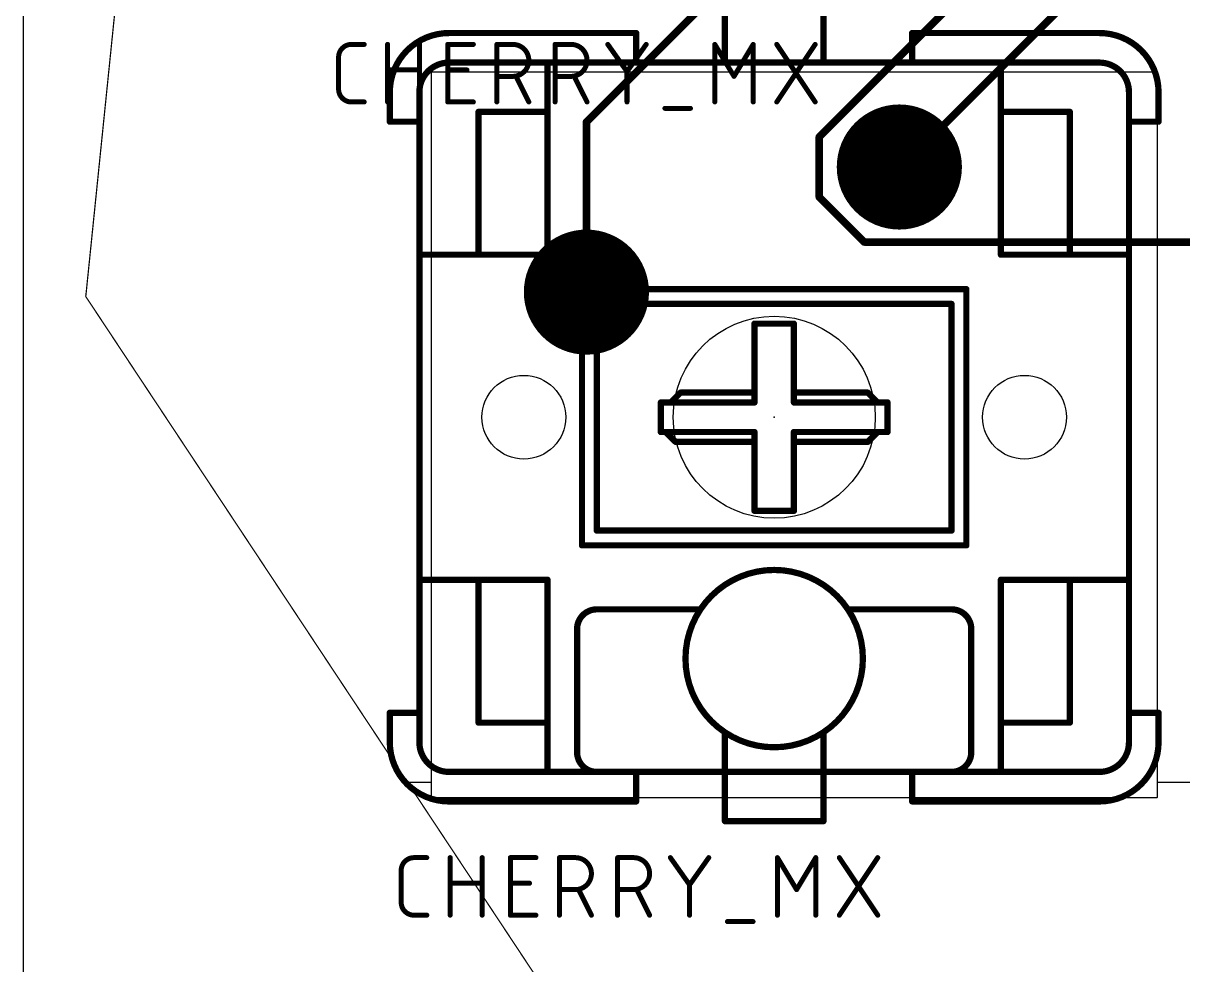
# Model space of a CAD drawing. Extents: x 8 to 150, y -13 to 106.
# Drawn here: x 7.62 to 31.15, y 40.95 to 60.07 of the extents above; entities that cross this region are included whole.
import ezdxf

# ---------------------------------------------------------------- set-up
doc = ezdxf.new("R2010")
doc.units = 0
for name, color, linetype in [('1', 22, 'CONTINUOUS'), ('16', 175, 'CONTINUOUS'), ('17', 82, 'CONTINUOUS'), ('20', 30, 'CONTINUOUS'), ('21', 253, 'CONTINUOUS'), ('23', 7, 'CONTINUOUS'), ('25', 253, 'CONTINUOUS'), ('49', 253, 'CONTINUOUS'), ('51', 253, 'CONTINUOUS')]:
    doc.layers.add(name, color=color, linetype=linetype)

# ---------------------------------------------------------------- blocks, each defined once
blk = doc.blocks.new('ROUNDP')
at = {"const_width": 0.5}
blk.add_lwpolyline([(0, -0.25, 1), (0, 0.25, 1), (0, -0.25)], format="xyb", dxfattribs=at)

msp = doc.modelspace()

# ---------------------------------------------------------------- linework, layer by layer
at = {"layer": '1', "const_width": 0.1524}
for points in [[(28.6512, 67.6656), (19.05, 58.0644)], [(19.05, 58.0644), (19.05, 54.61)]]:
    msp.add_lwpolyline(points, dxfattribs=at)
at = {"layer": '1', "const_width": 0.0762}
for points in [[(19.0881, 58.0644, 1), (19.0119, 58.0644)], [(19.0231, 58.0913, 1), (19.0769, 58.0375)], [(19.0119, 54.61, 1), (19.0881, 54.61)]]:
    msp.add_lwpolyline(points, format="xyb", dxfattribs=at)
at = {"layer": '16', "const_width": 0.1524}
for points in [[(23.7744, 57.7596), (29.1084, 63.0936)], [(25.4508, 57.15), (30.3276, 62.0268)], [(23.7744, 56.5404), (23.7744, 57.7596)], [(25.4508, 57.15), (25.4, 57.15)], [(24.6888, 55.626), (23.7744, 56.5404)], [(41.148, 55.626), (24.6888, 55.626)]]:
    msp.add_lwpolyline(points, dxfattribs=at)
at = {"layer": '16', "const_width": 0.0762}
for points in [[(23.8125, 57.7596, 1), (23.7363, 57.7596)], [(23.7475, 57.7865, 1), (23.8013, 57.7327)], [(25.4, 57.1881, 1), (25.4, 57.1119)], [(25.4239, 57.1769, 1), (25.4777, 57.1231)], [(25.4508, 57.1119, 1), (25.4508, 57.1881)], [(23.7363, 56.5404, 1), (23.8125, 56.5404)], [(23.8013, 56.5673, 1), (23.7475, 56.5135)], [(24.6888, 55.6641, 1), (24.6888, 55.5879)], [(24.6619, 55.5991, 1), (24.7157, 55.6529)]]:
    msp.add_lwpolyline(points, format="xyb", dxfattribs=at)
at = {"layer": '20', "const_width": 0.025}
for points in [[(8.89, 54.5206), (11.1709, 76.8708)], [(8.89, 54.5206), (46.4896, -2.286)]]:
    msp.add_lwpolyline(points, dxfattribs=at)
at = {"layer": '20', "const_width": 0.0125}
for points in [[(8.8952, 54.524, 1), (8.8848, 54.5171)], [(8.8838, 54.5212, 1), (8.8962, 54.5199)]]:
    msp.add_lwpolyline(points, format="xyb", dxfattribs=at)
at = {"layer": '20'}
for centre, radius in [((22.86, 52.07), 2.05), ((17.78, 52.07), 0.85), ((27.94, 52.07), 0.85)]:
    msp.add_circle(centre, radius, dxfattribs=at)
at = {"layer": '21', "const_width": 0.127}
for points in [[(21.86, 60.27), (21.86, 59.27)], [(23.86, 60.27), (23.86, 59.27)], [(16.26, 59.87), (20.06, 59.87)], [(20.06, 59.87), (20.06, 59.27)], [(25.66, 59.87), (29.46, 59.87)], [(25.66, 59.87), (25.66, 59.27)], [(16.26, 59.27), (20.06, 59.27)], [(20.06, 59.27), (21.86, 59.27)], [(21.86, 59.27), (23.86, 59.27)], [(23.86, 59.27), (25.66, 59.27)], [(25.66, 59.27), (29.46, 59.27)], [(15.06, 58.07), (15.06, 58.67)], [(15.66, 58.07), (15.66, 58.67)], [(30.06, 58.67), (30.06, 58.07)], [(30.66, 58.67), (30.66, 58.07)], [(15.66, 58.07), (15.06, 58.07)], [(15.66, 46.07), (15.66, 58.07)], [(30.06, 58.07), (30.06, 46.07)], [(30.06, 58.07), (30.66, 58.07)], [(15.06, 45.47), (15.06, 46.07)], [(15.66, 46.07), (15.06, 46.07)], [(15.66, 45.47), (15.66, 46.07)], [(30.06, 46.07), (30.06, 45.47)], [(30.06, 46.07), (30.66, 46.07)], [(30.66, 46.07), (30.66, 45.47)], [(20.06, 44.87), (16.26, 44.87)], [(21.86, 44.87), (20.06, 44.87)], [(20.06, 44.87), (20.06, 44.27)], [(23.86, 44.87), (21.86, 44.87)], [(21.86, 44.87), (21.86, 43.87)], [(25.66, 44.87), (23.86, 44.87)], [(23.86, 44.87), (23.86, 43.87)], [(29.46, 44.87), (25.66, 44.87)], [(25.66, 44.87), (25.66, 44.27)], [(20.06, 44.27), (16.26, 44.27)], [(29.46, 44.27), (25.66, 44.27)], [(23.86, 43.87), (21.86, 43.87)]]:
    msp.add_lwpolyline(points, dxfattribs=at)
at = {"layer": '21'}
for points, const_width in [([(16.26, 59.87, 0.4142), (15.06, 58.67)], 0.127), ([(16.26, 59.9018, 1), (16.26, 59.8383)], 0.0635), ([(16.26, 59.8383, 1), (16.26, 59.9018)], 0.0635), ([(20.0918, 59.87, 1), (20.0283, 59.87)], 0.0635), ([(20.06, 59.8383, 1), (20.06, 59.9018)], 0.0635), ([(25.66, 59.9018, 1), (25.66, 59.8383)], 0.0635), ([(25.6917, 59.87, 1), (25.6283, 59.87)], 0.0635), ([(29.46, 59.9018, 1), (29.46, 59.8383)], 0.0635), ([(30.66, 58.67, 0.4142), (29.46, 59.87)], 0.127), ([(29.46, 59.8383, 1), (29.46, 59.9018)], 0.0635), ([(16.26, 59.27, 0.4142), (15.66, 58.67)], 0.127), ([(16.26, 59.3018, 1), (16.26, 59.2383)], 0.0635), ([(16.26, 59.2383, 1), (16.26, 59.3018)], 0.0635), ([(20.06, 59.3018, 1), (20.06, 59.2383)], 0.0635), ([(20.0283, 59.27, 1), (20.0918, 59.27)], 0.0635), ([(20.06, 59.2383, 1), (20.06, 59.3018)], 0.0635), ([(21.86, 59.3018, 1), (21.86, 59.2383)], 0.0635), ([(21.8283, 59.27, 1), (21.8917, 59.27)], 0.0635), ([(21.86, 59.2383, 1), (21.86, 59.3018)], 0.0635), ([(23.86, 59.3018, 1), (23.86, 59.2383)], 0.0635), ([(23.8283, 59.27, 1), (23.8917, 59.27)], 0.0635), ([(23.86, 59.2383, 1), (23.86, 59.3018)], 0.0635), ([(25.66, 59.3018, 1), (25.66, 59.2383)], 0.0635), ([(25.6283, 59.27, 1), (25.6917, 59.27)], 0.0635), ([(25.66, 59.2383, 1), (25.66, 59.3018)], 0.0635), ([(29.46, 59.3018, 1), (29.46, 59.2383)], 0.0635), ([(30.06, 58.67, 0.4142), (29.46, 59.27)], 0.127), ([(29.46, 59.2383, 1), (29.46, 59.3018)], 0.0635), ([(15.0918, 58.67, 1), (15.0282, 58.67)], 0.0635), ([(15.0282, 58.67, 1), (15.0918, 58.67)], 0.0635), ([(15.6918, 58.67, 1), (15.6282, 58.67)], 0.0635), ([(15.6282, 58.67, 1), (15.6918, 58.67)], 0.0635), ([(30.0918, 58.67, 1), (30.0283, 58.67)], 0.0635), ([(30.0283, 58.67, 1), (30.0918, 58.67)], 0.0635), ([(30.6917, 58.67, 1), (30.6283, 58.67)], 0.0635), ([(30.6283, 58.67, 1), (30.6917, 58.67)], 0.0635), ([(15.06, 58.1018, 1), (15.06, 58.0382)], 0.0635), ([(15.6918, 58.07, 1), (15.6282, 58.07)], 0.0635), ([(15.66, 58.0382, 1), (15.66, 58.1018)], 0.0635), ([(30.06, 58.1018, 1), (30.06, 58.0382)], 0.0635), ([(30.0918, 58.07, 1), (30.0283, 58.07)], 0.0635), ([(30.66, 58.0382, 1), (30.66, 58.1018)], 0.0635), ([(15.0282, 58.07, 1), (15.0918, 58.07)], 0.0635), ([(15.6282, 58.07, 1), (15.6918, 58.07)], 0.0635), ([(30.0283, 58.07, 1), (30.0918, 58.07)], 0.0635), ([(30.6283, 58.07, 1), (30.6917, 58.07)], 0.0635), ([(15.0918, 46.07, 1), (15.0282, 46.07)], 0.0635), ([(15.06, 46.1018, 1), (15.06, 46.0382)], 0.0635), ([(15.6918, 46.07, 1), (15.6282, 46.07)], 0.0635), ([(15.66, 46.0382, 1), (15.66, 46.1018)], 0.0635), ([(30.06, 46.1018, 1), (30.06, 46.0382)], 0.0635), ([(30.0918, 46.07, 1), (30.0283, 46.07)], 0.0635), ([(30.6917, 46.07, 1), (30.6283, 46.07)], 0.0635), ([(30.66, 46.0382, 1), (30.66, 46.1018)], 0.0635), ([(15.6282, 46.07, 1), (15.6918, 46.07)], 0.0635), ([(30.0283, 46.07, 1), (30.0918, 46.07)], 0.0635), ([(15.0918, 45.47, 1), (15.0282, 45.47)], 0.0635), ([(15.0282, 45.47, 1), (15.0918, 45.47)], 0.0635), ([(15.06, 45.47, 0.4142), (16.26, 44.27)], 0.127), ([(15.6918, 45.47, 1), (15.6282, 45.47)], 0.0635), ([(15.6282, 45.47, 1), (15.6918, 45.47)], 0.0635), ([(15.66, 45.47, 0.4142), (16.26, 44.87)], 0.127), ([(29.46, 44.27, 0.4142), (30.66, 45.47)], 0.127), ([(29.46, 44.87, 0.4142), (30.06, 45.47)], 0.127), ([(30.0918, 45.47, 1), (30.0283, 45.47)], 0.0635), ([(30.0283, 45.47, 1), (30.0918, 45.47)], 0.0635), ([(30.6917, 45.47, 1), (30.6283, 45.47)], 0.0635), ([(30.6283, 45.47, 1), (30.6917, 45.47)], 0.0635), ([(16.26, 44.9018, 1), (16.26, 44.8383)], 0.0635), ([(16.26, 44.8383, 1), (16.26, 44.9018)], 0.0635), ([(20.06, 44.9018, 1), (20.06, 44.8383)], 0.0635), ([(20.0918, 44.87, 1), (20.0283, 44.87)], 0.0635), ([(20.06, 44.8383, 1), (20.06, 44.9018)], 0.0635), ([(21.86, 44.9018, 1), (21.86, 44.8383)], 0.0635), ([(21.8917, 44.87, 1), (21.8283, 44.87)], 0.0635), ([(21.86, 44.8383, 1), (21.86, 44.9018)], 0.0635), ([(23.86, 44.9018, 1), (23.86, 44.8383)], 0.0635), ([(23.8917, 44.87, 1), (23.8283, 44.87)], 0.0635), ([(23.86, 44.8383, 1), (23.86, 44.9018)], 0.0635), ([(25.66, 44.9018, 1), (25.66, 44.8383)], 0.0635), ([(25.6917, 44.87, 1), (25.6283, 44.87)], 0.0635), ([(25.66, 44.8383, 1), (25.66, 44.9018)], 0.0635), ([(29.46, 44.9018, 1), (29.46, 44.8383)], 0.0635), ([(29.46, 44.8383, 1), (29.46, 44.9018)], 0.0635), ([(16.26, 44.3018, 1), (16.26, 44.2383)], 0.0635), ([(16.26, 44.2383, 1), (16.26, 44.3018)], 0.0635), ([(20.0283, 44.27, 1), (20.0918, 44.27)], 0.0635), ([(20.06, 44.2383, 1), (20.06, 44.3018)], 0.0635), ([(25.66, 44.3018, 1), (25.66, 44.2383)], 0.0635), ([(25.6283, 44.27, 1), (25.6917, 44.27)], 0.0635), ([(29.46, 44.3018, 1), (29.46, 44.2383)], 0.0635), ([(29.46, 44.2383, 1), (29.46, 44.3018)], 0.0635), ([(21.86, 43.9018, 1), (21.86, 43.8383)], 0.0635), ([(21.8283, 43.87, 1), (21.8917, 43.87)], 0.0635), ([(23.8283, 43.87, 1), (23.8917, 43.87)], 0.0635), ([(23.86, 43.8383, 1), (23.86, 43.9018)], 0.0635)]:
    msp.add_lwpolyline(points, format="xyb", dxfattribs=dict(at, const_width=const_width))
at = {"layer": '23'}
msp.add_point((22.86, 52.07), dxfattribs=at)
at = {"layer": '25'}
for points, const_width in [([(14.2804, 59.6392, 0.4142), (14.0208, 59.3796)], 0.1016), ([(14.2804, 59.6646, 1), (14.2804, 59.6138)], 0.0508), ([(14.2804, 59.6138, 1), (14.2804, 59.6646)], 0.0508), ([(14.5401, 59.6138, 1), (14.5401, 59.6646)], 0.0508), ([(15.0401, 59.6392, 1), (14.9893, 59.6392)], 0.0508), ([(15.6892, 59.6392, 1), (15.6384, 59.6392)], 0.0508), ([(16.2616, 59.6392, 1), (16.2108, 59.6392)], 0.0508), ([(16.2362, 59.6646, 1), (16.2362, 59.6138)], 0.0508), ([(16.7555, 59.6138, 1), (16.7555, 59.6646)], 0.0508), ([(17.2573, 59.6392, 1), (17.2065, 59.6392)], 0.0508), ([(17.2319, 59.6646, 1), (17.2319, 59.6138)], 0.0508), ([(17.5564, 58.9901, 1), (17.5564, 59.6392)], 0.1016), ([(17.5564, 59.6646, 1), (17.5564, 59.6138)], 0.0508), ([(17.5564, 59.6138, 1), (17.5564, 59.6646)], 0.0508), ([(18.4384, 59.6392, 1), (18.3876, 59.6392)], 0.0508), ([(18.413, 59.6646, 1), (18.413, 59.6138)], 0.0508), ([(18.7375, 58.9901, 1), (18.7375, 59.6392)], 0.1016), ([(18.7375, 59.6646, 1), (18.7375, 59.6138)], 0.0508), ([(18.7375, 59.6138, 1), (18.7375, 59.6646)], 0.0508), ([(19.5045, 59.6538, 1), (19.4629, 59.6246)], 0.0508), ([(20.2834, 59.6246, 1), (20.2419, 59.6538)], 0.0508), ([(21.6808, 59.6392, 1), (21.63, 59.6392)], 0.0508), ([(21.6772, 59.6523, 1), (21.6336, 59.6261)], 0.0508), ([(22.4597, 59.6392, 1), (22.4089, 59.6392)], 0.0508), ([(22.4561, 59.6261, 1), (22.4126, 59.6523)], 0.0508), ([(22.9338, 59.6533, 1), (22.8916, 59.6251)], 0.0508), ([(23.7128, 59.6251, 1), (23.6705, 59.6533)], 0.0508), ([(14.0462, 59.3796, 1), (13.9954, 59.3796)], 0.0508), ([(13.9954, 59.3796, 1), (14.0462, 59.3796)], 0.0508), ([(15.0147, 59.1453, 1), (15.0147, 59.0945)], 0.0508), ([(15.6638, 59.0945, 1), (15.6638, 59.1453)], 0.0508), ([(16.2362, 59.1453, 1), (16.2362, 59.0945)], 0.0508), ([(16.6256, 59.0945, 1), (16.6256, 59.1453)], 0.0508), ([(19.8524, 59.1021, 1), (19.8939, 59.0728)], 0.0508), ([(19.8986, 59.0875, 1), (19.8478, 59.0875)], 0.0508), ([(19.8524, 59.0728, 1), (19.8939, 59.1021)], 0.0508), ([(17.2319, 59.0155, 1), (17.2319, 58.9647)], 0.0508), ([(17.5564, 59.0155, 1), (17.5564, 58.9647)], 0.0508), ([(17.5564, 58.9647, 1), (17.5564, 59.0155)], 0.0508), ([(17.6441, 59.0014, 1), (17.5986, 58.9787)], 0.0508), ([(18.413, 59.0155, 1), (18.413, 58.9647)], 0.0508), ([(18.7375, 59.0155, 1), (18.7375, 58.9647)], 0.0508), ([(18.7375, 58.9647, 1), (18.7375, 59.0155)], 0.0508), ([(18.8252, 59.0014, 1), (18.7797, 58.9787)], 0.0508), ([(22.0231, 59.0032, 1), (22.0666, 58.977)], 0.0508), ([(22.0231, 58.977, 1), (22.0666, 59.0032)], 0.0508), ([(14.0208, 58.7304, 0.4142), (14.2804, 58.4708)], 0.1016), ([(14.0462, 58.7304, 1), (13.9954, 58.7304)], 0.0508), ([(13.9954, 58.7304, 1), (14.0462, 58.7304)], 0.0508), ([(14.2804, 58.4962, 1), (14.2804, 58.4454)], 0.0508), ([(14.2804, 58.4454, 1), (14.2804, 58.4962)], 0.0508), ([(14.5401, 58.4454, 1), (14.5401, 58.4962)], 0.0508), ([(14.9893, 58.4708, 1), (15.0401, 58.4708)], 0.0508), ([(15.6384, 58.4708, 1), (15.6892, 58.4708)], 0.0508), ([(16.2362, 58.4962, 1), (16.2362, 58.4454)], 0.0508), ([(16.2108, 58.4708, 1), (16.2616, 58.4708)], 0.0508), ([(16.7555, 58.4454, 1), (16.7555, 58.4962)], 0.0508), ([(17.2065, 58.4708, 1), (17.2573, 58.4708)], 0.0508), ([(17.8583, 58.4594, 1), (17.9037, 58.4822)], 0.0508), ([(18.3876, 58.4708, 1), (18.4384, 58.4708)], 0.0508), ([(19.0394, 58.4594, 1), (19.0848, 58.4822)], 0.0508), ([(19.8478, 58.4708, 1), (19.8986, 58.4708)], 0.0508), ([(20.6422, 58.3664, 1), (20.6422, 58.3156)], 0.0508), ([(21.1615, 58.3156, 1), (21.1615, 58.3664)], 0.0508), ([(21.63, 58.4708, 1), (21.6808, 58.4708)], 0.0508), ([(22.4089, 58.4708, 1), (22.4597, 58.4708)], 0.0508), ([(22.8916, 58.4849, 1), (22.9338, 58.4567)], 0.0508), ([(23.6705, 58.4567, 1), (23.7128, 58.4849)], 0.0508), ([(15.5504, 43.1292, 0.4142), (15.2908, 42.8696)], 0.1016), ([(15.5504, 43.1546, 1), (15.5504, 43.1038)], 0.0508), ([(15.5504, 43.1038, 1), (15.5504, 43.1546)], 0.0508), ([(15.8101, 43.1038, 1), (15.8101, 43.1546)], 0.0508), ([(16.3101, 43.1292, 1), (16.2593, 43.1292)], 0.0508), ([(16.9592, 43.1292, 1), (16.9084, 43.1292)], 0.0508), ([(17.5316, 43.1292, 1), (17.4808, 43.1292)], 0.0508), ([(17.5062, 43.1546, 1), (17.5062, 43.1038)], 0.0508), ([(18.0255, 43.1038, 1), (18.0255, 43.1546)], 0.0508), ([(18.5273, 43.1292, 1), (18.4765, 43.1292)], 0.0508), ([(18.5019, 43.1546, 1), (18.5019, 43.1038)], 0.0508), ([(18.8264, 42.4801, 1), (18.8264, 43.1292)], 0.1016), ([(18.8264, 43.1546, 1), (18.8264, 43.1038)], 0.0508), ([(18.8264, 43.1038, 1), (18.8264, 43.1546)], 0.0508), ([(19.7084, 43.1292, 1), (19.6576, 43.1292)], 0.0508), ([(19.683, 43.1546, 1), (19.683, 43.1038)], 0.0508), ([(20.0075, 42.4801, 1), (20.0075, 43.1292)], 0.1016), ([(20.0075, 43.1546, 1), (20.0075, 43.1038)], 0.0508), ([(20.0075, 43.1038, 1), (20.0075, 43.1546)], 0.0508), ([(20.7745, 43.1438, 1), (20.7329, 43.1146)], 0.0508), ([(21.5534, 43.1146, 1), (21.5119, 43.1438)], 0.0508), ([(22.9508, 43.1292, 1), (22.9, 43.1292)], 0.0508), ([(22.9472, 43.1423, 1), (22.9036, 43.1161)], 0.0508), ([(23.7297, 43.1292, 1), (23.6789, 43.1292)], 0.0508), ([(23.7261, 43.1161, 1), (23.6826, 43.1423)], 0.0508), ([(24.2038, 43.1433, 1), (24.1616, 43.1151)], 0.0508), ([(24.9828, 43.1151, 1), (24.9405, 43.1433)], 0.0508), ([(15.3162, 42.8696, 1), (15.2654, 42.8696)], 0.0508), ([(15.2654, 42.8696, 1), (15.3162, 42.8696)], 0.0508), ([(16.2847, 42.6353, 1), (16.2847, 42.5845)], 0.0508), ([(16.9338, 42.5845, 1), (16.9338, 42.6353)], 0.0508), ([(17.5062, 42.6353, 1), (17.5062, 42.5845)], 0.0508), ([(17.8956, 42.5845, 1), (17.8956, 42.6353)], 0.0508), ([(21.1224, 42.5921, 1), (21.1639, 42.5628)], 0.0508), ([(21.1686, 42.5775, 1), (21.1178, 42.5775)], 0.0508), ([(21.1224, 42.5628, 1), (21.1639, 42.5921)], 0.0508), ([(18.5019, 42.5055, 1), (18.5019, 42.4547)], 0.0508), ([(18.8264, 42.5055, 1), (18.8264, 42.4547)], 0.0508), ([(18.8264, 42.4547, 1), (18.8264, 42.5055)], 0.0508), ([(18.9141, 42.4914, 1), (18.8686, 42.4687)], 0.0508), ([(19.683, 42.5055, 1), (19.683, 42.4547)], 0.0508), ([(20.0075, 42.5055, 1), (20.0075, 42.4547)], 0.0508), ([(20.0075, 42.4547, 1), (20.0075, 42.5055)], 0.0508), ([(20.0952, 42.4914, 1), (20.0497, 42.4687)], 0.0508), ([(23.2931, 42.4932, 1), (23.3366, 42.467)], 0.0508), ([(23.2931, 42.467, 1), (23.3366, 42.4932)], 0.0508), ([(15.2908, 42.2204, 0.4142), (15.5504, 41.9608)], 0.1016), ([(15.3162, 42.2204, 1), (15.2654, 42.2204)], 0.0508), ([(15.2654, 42.2204, 1), (15.3162, 42.2204)], 0.0508), ([(15.5504, 41.9862, 1), (15.5504, 41.9354)], 0.0508), ([(15.5504, 41.9354, 1), (15.5504, 41.9862)], 0.0508), ([(15.8101, 41.9354, 1), (15.8101, 41.9862)], 0.0508), ([(16.2593, 41.9608, 1), (16.3101, 41.9608)], 0.0508), ([(16.9084, 41.9608, 1), (16.9592, 41.9608)], 0.0508), ([(17.5062, 41.9862, 1), (17.5062, 41.9354)], 0.0508), ([(17.4808, 41.9608, 1), (17.5316, 41.9608)], 0.0508), ([(18.0255, 41.9354, 1), (18.0255, 41.9862)], 0.0508), ([(18.4765, 41.9608, 1), (18.5273, 41.9608)], 0.0508), ([(19.1283, 41.9494, 1), (19.1737, 41.9722)], 0.0508), ([(19.6576, 41.9608, 1), (19.7084, 41.9608)], 0.0508), ([(20.3094, 41.9494, 1), (20.3548, 41.9722)], 0.0508), ([(21.1178, 41.9608, 1), (21.1686, 41.9608)], 0.0508), ([(22.9, 41.9608, 1), (22.9508, 41.9608)], 0.0508), ([(23.6789, 41.9608, 1), (23.7297, 41.9608)], 0.0508), ([(24.1616, 41.9749, 1), (24.2038, 41.9467)], 0.0508), ([(24.9405, 41.9467, 1), (24.9828, 41.9749)], 0.0508), ([(21.9122, 41.8564, 1), (21.9122, 41.8056)], 0.0508), ([(22.4315, 41.8056, 1), (22.4315, 41.8564)], 0.0508)]:
    msp.add_lwpolyline(points, format="xyb", dxfattribs=dict(at, const_width=const_width))
at = {"layer": '25', "const_width": 0.1016}
for points in [[(14.2804, 59.6392), (14.5401, 59.6392)], [(15.0147, 58.4708), (15.0147, 59.6392)], [(15.6638, 59.6392), (15.6638, 58.4708)], [(16.2362, 58.4708), (16.2362, 59.6392)], [(16.2362, 59.6392), (16.7555, 59.6392)], [(17.2319, 58.4708), (17.2319, 59.6392)], [(17.2319, 59.6392), (17.5564, 59.6392)], [(18.413, 58.4708), (18.413, 59.6392)], [(18.413, 59.6392), (18.7375, 59.6392)], [(19.4837, 59.6392), (19.8732, 59.0875)], [(19.8732, 59.0875), (20.2626, 59.6392)], [(21.6554, 58.4708), (21.6554, 59.6392)], [(21.6554, 59.6392), (22.0449, 58.9901)], [(22.0449, 58.9901), (22.4343, 59.6392)], [(22.4343, 59.6392), (22.4343, 58.4708)], [(22.9127, 58.4708), (23.6916, 59.6392)], [(22.9127, 59.6392), (23.6916, 58.4708)], [(14.0208, 58.7304), (14.0208, 59.3796)], [(15.0147, 59.1199), (15.6638, 59.1199)], [(16.2362, 59.1199), (16.6256, 59.1199)], [(19.8732, 58.4708), (19.8732, 59.0875)], [(17.5564, 58.9901), (17.2319, 58.9901)], [(17.881, 58.4708), (17.6213, 58.9901)], [(18.7375, 58.9901), (18.413, 58.9901)], [(19.0621, 58.4708), (18.8024, 58.9901)], [(14.5401, 58.4708), (14.2804, 58.4708)], [(16.7555, 58.4708), (16.2362, 58.4708)], [(20.6422, 58.341), (21.1615, 58.341)], [(15.5504, 43.1292), (15.8101, 43.1292)], [(16.2847, 41.9608), (16.2847, 43.1292)], [(16.9338, 43.1292), (16.9338, 41.9608)], [(17.5062, 41.9608), (17.5062, 43.1292)], [(17.5062, 43.1292), (18.0255, 43.1292)], [(18.5019, 41.9608), (18.5019, 43.1292)], [(18.5019, 43.1292), (18.8264, 43.1292)], [(19.683, 41.9608), (19.683, 43.1292)], [(19.683, 43.1292), (20.0075, 43.1292)], [(20.7537, 43.1292), (21.1432, 42.5775)], [(21.1432, 42.5775), (21.5326, 43.1292)], [(22.9254, 41.9608), (22.9254, 43.1292)], [(22.9254, 43.1292), (23.3149, 42.4801)], [(23.3149, 42.4801), (23.7043, 43.1292)], [(23.7043, 43.1292), (23.7043, 41.9608)], [(24.1827, 41.9608), (24.9616, 43.1292)], [(24.1827, 43.1292), (24.9616, 41.9608)], [(15.2908, 42.2204), (15.2908, 42.8696)], [(16.2847, 42.6099), (16.9338, 42.6099)], [(17.5062, 42.6099), (17.8956, 42.6099)], [(21.1432, 41.9608), (21.1432, 42.5775)], [(18.8264, 42.4801), (18.5019, 42.4801)], [(19.151, 41.9608), (18.8913, 42.4801)], [(20.0075, 42.4801), (19.683, 42.4801)], [(20.3321, 41.9608), (20.0724, 42.4801)], [(15.8101, 41.9608), (15.5504, 41.9608)], [(18.0255, 41.9608), (17.5062, 41.9608)], [(21.9122, 41.831), (22.4315, 41.831)]]:
    msp.add_lwpolyline(points, dxfattribs=at)
at = {"layer": '49'}
msp.add_line((7.62, 100), (7.62, -12.7), dxfattribs=at)
at = {"layer": '49', "const_width": 0.0125}
for points in [[(15.9017, 59.0867, 1), (15.9017, 59.0742)], [(15.9079, 59.0804, 1), (15.8954, 59.0804)], [(30.6399, 59.0804, 1), (30.6274, 59.0804)], [(30.6337, 59.0742, 1), (30.6337, 59.0867)], [(8.8952, 54.5469, 1), (8.8848, 54.54)], [(8.8886, 54.5496, 1), (8.8914, 54.5374)], [(8.8868, 54.537, 1), (8.8972, 54.5439)], [(8.8937, 54.5379, 1), (8.891, 54.5501)], [(15.4184, 44.6636, 1), (15.4184, 44.6511)], [(15.9079, 44.6574, 1), (15.8954, 44.6574)], [(15.8954, 44.6574, 1), (15.9079, 44.6574)], [(15.9017, 44.6511, 1), (15.9017, 44.6636)], [(30.6337, 44.6636, 1), (30.6337, 44.6511)], [(15.9017, 44.3547, 1), (15.9017, 44.3422)], [(15.8954, 44.3484, 1), (15.9079, 44.3484)], [(30.6274, 44.3484, 1), (30.6399, 44.3484)], [(30.6337, 44.3422, 1), (30.6337, 44.3547)]]:
    msp.add_lwpolyline(points, format="xyb", dxfattribs=at)
at = {"layer": '49', "const_width": 0.025}
for points in [[(30.6337, 59.0804), (15.9017, 59.0804)], [(15.9017, 59.0804), (15.9017, 44.6574)], [(30.6337, 44.3484), (30.6337, 59.0804)], [(8.89, 54.5435), (8.8924, 54.544)], [(8.89, 54.5435), (8.892, 54.5404)], [(15.9017, 44.6574), (15.4184, 44.6574)], [(15.9017, 44.6574), (15.9017, 44.3484)], [(33.9357, 44.6574), (30.6337, 44.6574)], [(30.6337, 44.3484), (15.9017, 44.3484)]]:
    msp.add_lwpolyline(points, dxfattribs=at)
at = {"layer": '51', "const_width": 0.127}
for points in [[(18.26, 58.27), (18.26, 59.27)], [(27.46, 58.27), (27.46, 59.27)], [(16.86, 55.37), (16.86, 58.27)], [(16.86, 58.27), (18.26, 58.27)], [(18.26, 55.37), (18.26, 58.27)], [(27.46, 55.37), (27.46, 58.27)], [(27.46, 58.27), (28.86, 58.27)], [(28.86, 55.37), (28.86, 58.27)], [(15.66, 55.37), (16.86, 55.37)], [(16.86, 55.37), (18.26, 55.37)], [(27.46, 55.37), (28.86, 55.37)], [(28.86, 55.37), (30.06, 55.37)], [(18.96, 54.67), (26.76, 54.67)], [(18.96, 49.47), (18.96, 54.67)], [(26.76, 54.67), (26.76, 49.47)], [(19.26, 49.77), (19.26, 54.37)], [(19.26, 54.37), (26.46, 54.37)], [(26.46, 54.37), (26.46, 49.77)], [(22.46, 52.57), (22.46, 53.97)], [(22.46, 53.97), (23.26, 53.97)], [(23.26, 53.97), (23.26, 52.57)], [(20.76, 52.37), (20.96, 52.57)], [(20.96, 52.57), (22.46, 52.57)], [(22.46, 52.37), (22.46, 52.57)], [(23.26, 52.57), (23.26, 52.37)], [(23.26, 52.57), (24.76, 52.57)], [(24.96, 52.37), (24.76, 52.57)], [(20.56, 51.77), (20.56, 52.37)], [(20.56, 52.37), (20.76, 52.37)], [(20.76, 52.37), (22.46, 52.37)], [(23.26, 52.37), (24.96, 52.37)], [(24.96, 52.37), (25.16, 52.37)], [(25.16, 52.37), (25.16, 51.77)], [(20.56, 51.77), (20.66, 51.77)], [(22.46, 51.77), (20.66, 51.77)], [(20.66, 51.77), (20.86, 51.57)], [(22.46, 51.57), (22.46, 51.77)], [(24.96, 51.77), (23.26, 51.77)], [(23.26, 51.77), (23.26, 51.57)], [(24.76, 51.57), (24.96, 51.77)], [(25.16, 51.77), (24.96, 51.77)], [(20.86, 51.57), (22.46, 51.57)], [(22.46, 50.17), (22.46, 51.57)], [(23.26, 51.57), (23.26, 50.17)], [(23.26, 51.57), (24.76, 51.57)], [(23.26, 50.17), (22.46, 50.17)], [(26.46, 49.77), (19.26, 49.77)], [(26.76, 49.47), (18.96, 49.47)], [(15.66, 48.77), (16.86, 48.77)], [(16.86, 48.77), (18.26, 48.77)], [(16.86, 45.87), (16.86, 48.77)], [(18.26, 45.87), (18.26, 48.77)], [(27.46, 48.77), (28.86, 48.77)], [(27.46, 45.87), (27.46, 48.77)], [(28.86, 48.77), (30.06, 48.77)], [(28.86, 45.87), (28.86, 48.77)], [(21.36, 48.17), (19.26, 48.17)], [(26.46, 48.17), (24.36, 48.17)], [(18.86, 47.77), (18.86, 45.27)], [(26.86, 47.77), (26.86, 45.27)], [(16.86, 45.87), (18.26, 45.87)], [(18.26, 44.87), (18.26, 45.87)], [(27.46, 44.87), (27.46, 45.87)], [(27.46, 45.87), (28.86, 45.87)], [(21.86, 44.87), (21.86, 45.67)], [(23.86, 45.67), (23.86, 44.87)]]:
    msp.add_lwpolyline(points, dxfattribs=at)
at = {"layer": '51'}
for points, const_width in [([(18.2918, 59.27, 1), (18.2283, 59.27)], 0.0635), ([(27.4917, 59.27, 1), (27.4283, 59.27)], 0.0635), ([(16.86, 58.3018, 1), (16.86, 58.2383)], 0.0635), ([(16.8917, 58.27, 1), (16.8283, 58.27)], 0.0635), ([(18.2918, 58.27, 1), (18.2283, 58.27)], 0.0635), ([(18.2283, 58.27, 1), (18.2918, 58.27)], 0.0635), ([(18.26, 58.2383, 1), (18.26, 58.3018)], 0.0635), ([(27.46, 58.3018, 1), (27.46, 58.2383)], 0.0635), ([(27.4917, 58.27, 1), (27.4283, 58.27)], 0.0635), ([(27.4283, 58.27, 1), (27.4917, 58.27)], 0.0635), ([(28.8918, 58.27, 1), (28.8283, 58.27)], 0.0635), ([(28.86, 58.2383, 1), (28.86, 58.3018)], 0.0635), ([(15.66, 55.4018, 1), (15.66, 55.3383)], 0.0635), ([(16.86, 55.4018, 1), (16.86, 55.3383)], 0.0635), ([(16.8283, 55.37, 1), (16.8917, 55.37)], 0.0635), ([(16.86, 55.3383, 1), (16.86, 55.4018)], 0.0635), ([(18.2283, 55.37, 1), (18.2918, 55.37)], 0.0635), ([(18.26, 55.3383, 1), (18.26, 55.4018)], 0.0635), ([(27.46, 55.4018, 1), (27.46, 55.3383)], 0.0635), ([(27.4283, 55.37, 1), (27.4917, 55.37)], 0.0635), ([(28.86, 55.4018, 1), (28.86, 55.3383)], 0.0635), ([(28.8283, 55.37, 1), (28.8918, 55.37)], 0.0635), ([(28.86, 55.3383, 1), (28.86, 55.4018)], 0.0635), ([(30.06, 55.3383, 1), (30.06, 55.4018)], 0.0635), ([(18.96, 54.7018, 1), (18.96, 54.6382)], 0.0635), ([(18.9917, 54.67, 1), (18.9283, 54.67)], 0.0635), ([(26.7918, 54.67, 1), (26.7283, 54.67)], 0.0635), ([(26.76, 54.6382, 1), (26.76, 54.7018)], 0.0635), ([(19.26, 54.4018, 1), (19.26, 54.3383)], 0.0635), ([(19.2918, 54.37, 1), (19.2283, 54.37)], 0.0635), ([(26.4917, 54.37, 1), (26.4283, 54.37)], 0.0635), ([(26.46, 54.3383, 1), (26.46, 54.4018)], 0.0635), ([(22.46, 54.0018, 1), (22.46, 53.9383)], 0.0635), ([(22.4917, 53.97, 1), (22.4283, 53.97)], 0.0635), ([(23.2918, 53.97, 1), (23.2283, 53.97)], 0.0635), ([(23.26, 53.9383, 1), (23.26, 54.0018)], 0.0635), ([(20.96, 52.6018, 1), (20.96, 52.5382)], 0.0635), ([(20.9825, 52.5475, 1), (20.9375, 52.5925)], 0.0635), ([(22.4917, 52.57, 1), (22.4283, 52.57)], 0.0635), ([(22.4283, 52.57, 1), (22.4917, 52.57)], 0.0635), ([(22.46, 52.5382, 1), (22.46, 52.6018)], 0.0635), ([(23.26, 52.6018, 1), (23.26, 52.5382)], 0.0635), ([(23.2918, 52.57, 1), (23.2283, 52.57)], 0.0635), ([(23.2283, 52.57, 1), (23.2918, 52.57)], 0.0635), ([(24.7825, 52.5925, 1), (24.7375, 52.5475)], 0.0635), ([(24.76, 52.5382, 1), (24.76, 52.6018)], 0.0635), ([(20.56, 52.4018, 1), (20.56, 52.3383)], 0.0635), ([(20.5918, 52.37, 1), (20.5283, 52.37)], 0.0635), ([(20.7375, 52.3925, 1), (20.7825, 52.3475)], 0.0635), ([(20.76, 52.4018, 1), (20.76, 52.3383)], 0.0635), ([(20.76, 52.3383, 1), (20.76, 52.4018)], 0.0635), ([(22.4283, 52.37, 1), (22.4917, 52.37)], 0.0635), ([(22.46, 52.3383, 1), (22.46, 52.4018)], 0.0635), ([(23.26, 52.4018, 1), (23.26, 52.3383)], 0.0635), ([(23.2283, 52.37, 1), (23.2918, 52.37)], 0.0635), ([(24.96, 52.4018, 1), (24.96, 52.3383)], 0.0635), ([(24.9375, 52.3475, 1), (24.9825, 52.3925)], 0.0635), ([(24.96, 52.3383, 1), (24.96, 52.4018)], 0.0635), ([(25.1917, 52.37, 1), (25.1283, 52.37)], 0.0635), ([(25.16, 52.3383, 1), (25.16, 52.4018)], 0.0635), ([(20.56, 51.8018, 1), (20.56, 51.7383)], 0.0635), ([(20.5283, 51.77, 1), (20.5918, 51.77)], 0.0635), ([(20.6825, 51.7925, 1), (20.6375, 51.7475)], 0.0635), ([(20.66, 51.8018, 1), (20.66, 51.7383)], 0.0635), ([(20.66, 51.7383, 1), (20.66, 51.8018)], 0.0635), ([(22.4917, 51.77, 1), (22.4283, 51.77)], 0.0635), ([(22.46, 51.7383, 1), (22.46, 51.8018)], 0.0635), ([(23.26, 51.8018, 1), (23.26, 51.7383)], 0.0635), ([(23.2918, 51.77, 1), (23.2283, 51.77)], 0.0635), ([(24.96, 51.8018, 1), (24.96, 51.7383)], 0.0635), ([(24.9825, 51.7475, 1), (24.9375, 51.7925)], 0.0635), ([(24.96, 51.7383, 1), (24.96, 51.8018)], 0.0635), ([(25.1283, 51.77, 1), (25.1917, 51.77)], 0.0635), ([(25.16, 51.7383, 1), (25.16, 51.8018)], 0.0635), ([(20.86, 51.6018, 1), (20.86, 51.5382)], 0.0635), ([(20.8375, 51.5475, 1), (20.8825, 51.5925)], 0.0635), ([(22.4917, 51.57, 1), (22.4283, 51.57)], 0.0635), ([(22.4283, 51.57, 1), (22.4917, 51.57)], 0.0635), ([(22.46, 51.5382, 1), (22.46, 51.6018)], 0.0635), ([(23.26, 51.6018, 1), (23.26, 51.5382)], 0.0635), ([(23.2918, 51.57, 1), (23.2283, 51.57)], 0.0635), ([(23.2283, 51.57, 1), (23.2918, 51.57)], 0.0635), ([(24.7375, 51.5925, 1), (24.7825, 51.5475)], 0.0635), ([(24.76, 51.5382, 1), (24.76, 51.6018)], 0.0635), ([(22.46, 50.2018, 1), (22.46, 50.1382)], 0.0635), ([(22.4283, 50.17, 1), (22.4917, 50.17)], 0.0635), ([(23.2283, 50.17, 1), (23.2918, 50.17)], 0.0635), ([(23.26, 50.1382, 1), (23.26, 50.2018)], 0.0635), ([(19.26, 49.8018, 1), (19.26, 49.7383)], 0.0635), ([(19.2283, 49.77, 1), (19.2918, 49.77)], 0.0635), ([(26.4283, 49.77, 1), (26.4917, 49.77)], 0.0635), ([(26.46, 49.7383, 1), (26.46, 49.8018)], 0.0635), ([(18.96, 49.5018, 1), (18.96, 49.4382)], 0.0635), ([(18.9283, 49.47, 1), (18.9917, 49.47)], 0.0635), ([(26.7283, 49.47, 1), (26.7918, 49.47)], 0.0635), ([(26.76, 49.4382, 1), (26.76, 49.5018)], 0.0635), ([(22.86, 48.97, 1), (22.86, 45.37)], 0.127), ([(22.86, 49.0018, 1), (22.86, 48.9382)], 0.0635), ([(22.86, 45.37, 1), (22.86, 48.97)], 0.127), ([(22.86, 48.9382, 1), (22.86, 49.0018)], 0.0635), ([(15.66, 48.8018, 1), (15.66, 48.7383)], 0.0635), ([(16.86, 48.8018, 1), (16.86, 48.7383)], 0.0635), ([(16.8917, 48.77, 1), (16.8283, 48.77)], 0.0635), ([(16.86, 48.7383, 1), (16.86, 48.8018)], 0.0635), ([(18.2918, 48.77, 1), (18.2283, 48.77)], 0.0635), ([(18.26, 48.7383, 1), (18.26, 48.8018)], 0.0635), ([(27.46, 48.8018, 1), (27.46, 48.7383)], 0.0635), ([(27.4917, 48.77, 1), (27.4283, 48.77)], 0.0635), ([(28.86, 48.8018, 1), (28.86, 48.7383)], 0.0635), ([(28.8918, 48.77, 1), (28.8283, 48.77)], 0.0635), ([(28.86, 48.7383, 1), (28.86, 48.8018)], 0.0635), ([(30.06, 48.7383, 1), (30.06, 48.8018)], 0.0635), ([(19.26, 48.17, 0.4142), (18.86, 47.77)], 0.127), ([(19.26, 48.2018, 1), (19.26, 48.1382)], 0.0635), ([(19.26, 48.1382, 1), (19.26, 48.2018)], 0.0635), ([(21.36, 48.1382, 1), (21.36, 48.2018)], 0.0635), ([(24.36, 48.2018, 1), (24.36, 48.1382)], 0.0635), ([(26.46, 48.2018, 1), (26.46, 48.1382)], 0.0635), ([(26.86, 47.77, 0.4142), (26.46, 48.17)], 0.127), ([(26.46, 48.1382, 1), (26.46, 48.2018)], 0.0635), ([(18.8917, 47.77, 1), (18.8283, 47.77)], 0.0635), ([(18.8283, 47.77, 1), (18.8917, 47.77)], 0.0635), ([(26.8918, 47.77, 1), (26.8283, 47.77)], 0.0635), ([(26.8283, 47.77, 1), (26.8918, 47.77)], 0.0635), ([(16.86, 45.9018, 1), (16.86, 45.8383)], 0.0635), ([(16.8283, 45.87, 1), (16.8917, 45.87)], 0.0635), ([(18.2918, 45.87, 1), (18.2283, 45.87)], 0.0635), ([(18.2283, 45.87, 1), (18.2918, 45.87)], 0.0635), ([(18.26, 45.8383, 1), (18.26, 45.9018)], 0.0635), ([(27.46, 45.9018, 1), (27.46, 45.8383)], 0.0635), ([(27.4917, 45.87, 1), (27.4283, 45.87)], 0.0635), ([(27.4283, 45.87, 1), (27.4917, 45.87)], 0.0635), ([(28.8283, 45.87, 1), (28.8918, 45.87)], 0.0635), ([(28.86, 45.8383, 1), (28.86, 45.9018)], 0.0635), ([(21.8917, 45.67, 1), (21.8283, 45.67)], 0.0635), ([(23.8917, 45.67, 1), (23.8283, 45.67)], 0.0635), ([(22.86, 45.4018, 1), (22.86, 45.3383)], 0.0635), ([(22.86, 45.3383, 1), (22.86, 45.4018)], 0.0635), ([(18.86, 45.27, 0.4142), (19.26, 44.87)], 0.127), ([(18.8917, 45.27, 1), (18.8283, 45.27)], 0.0635), ([(18.8283, 45.27, 1), (18.8917, 45.27)], 0.0635), ([(26.46, 44.87, 0.4142), (26.86, 45.27)], 0.127), ([(26.8918, 45.27, 1), (26.8283, 45.27)], 0.0635), ([(26.8283, 45.27, 1), (26.8918, 45.27)], 0.0635), ([(18.2283, 44.87, 1), (18.2918, 44.87)], 0.0635), ([(19.26, 44.8383, 1), (19.26, 44.9018)], 0.0635), ([(21.8283, 44.87, 1), (21.8917, 44.87)], 0.0635), ([(23.8283, 44.87, 1), (23.8917, 44.87)], 0.0635), ([(26.46, 44.9018, 1), (26.46, 44.8383)], 0.0635), ([(27.4283, 44.87, 1), (27.4917, 44.87)], 0.0635)]:
    msp.add_lwpolyline(points, format="xyb", dxfattribs=dict(at, const_width=const_width))

# ---------------------------------------------------------------- block references
at = {"layer": '17', "xscale": 2.54, "yscale": 2.54}
for p in [(25.4, 57.15), (25.4, 57.15), (19.05, 54.61), (19.05, 54.61)]:
    msp.add_blockref('ROUNDP', p, dxfattribs=at)

doc.saveas('drawing.dxf')
